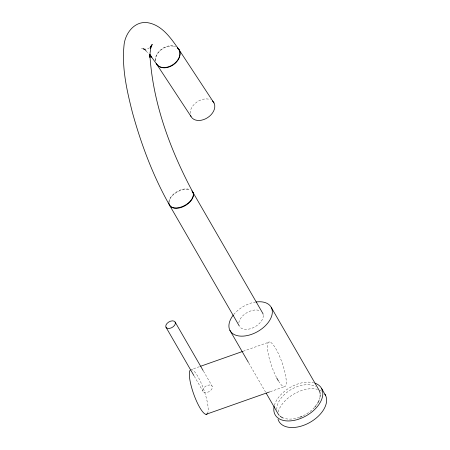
<?xml version="1.0" encoding="UTF-8"?>
<svg xmlns="http://www.w3.org/2000/svg" width="450" height="450" viewBox="0 0 450 450"><rect width="100%" height="100%" fill="white"/><g stroke="black" fill="none" stroke-linecap="round" stroke-linejoin="round"><path stroke-width="0.34" stroke-dasharray="2.25 1.69" d="M149.625 47.784L147.814 48.712L144.489 49.404L146.222 49.14L142.847 48.921L144.799 49.252L141.643 48.144L146.183 50.631L143.567 48.786L148.882 53.764M199.412 366.688L191.475 369.489A23.709 5.49 70.6 0 1 203.214 388.108A23.709 5.49 70.6 0 1 207.787 412.853M243.09 351.276L269.556 341.938M270.236 391.686L284.13 386.786M248.782 363.032L265.562 392.102M203.468 371.137L212.203 386.263A5.259 3.206 -30 0 1 206.544 392.541A5.259 3.206 -30 0 1 204.041 387.574A5.259 3.206 -30 0 1 212.203 386.263M194.259 376.2L202.989 391.326M276.525 377.55A23.709 5.49 70.6 0 1 268.459 342.315A23.709 5.49 70.6 0 1 284.344 370.052A23.709 5.49 70.6 0 1 278.803 381.532M155.407 60.429A13.354 9.473 -33.3 0 1 162.231 49.027A13.354 9.473 -33.3 0 1 175.494 46.71M155.469 61.082A13.348 9.832 -34.5 0 1 161.679 48.994A13.348 9.832 -34.5 0 1 175.337 46.496M190.187 113.355A13.354 9.473 -33.3 0 1 197.01 101.953A13.354 9.473 -33.3 0 1 210.274 99.636M168.902 202.928A13.348 7.718 -29.1 0 1 176.192 192.589A13.348 7.718 -29.1 0 1 189.596 189.686M168.936 201.757A13.354 8.145 -30 0 1 176.721 191.756A13.354 8.145 -30 0 1 189.444 189.399M263.289 315.354A13.354 8.145 -30 0 1 253.935 327.364A13.354 8.145 -30 0 1 239.923 326.993M238.832 322.824A13.354 8.145 -30 0 1 247.376 312.39A13.354 8.145 -30 0 1 260.449 310.95M320.012 397.254A23.653 14.434 -30 0 1 319.309 399.769M317.436 403.543A23.653 14.434 -30 0 1 316.294 405.214M314.511 407.391A23.653 14.434 -30 0 1 302.569 416.048M299.436 417.319A23.653 14.434 -30 0 1 283.821 418.219M276.823 409.562A23.653 14.434 -30 0 1 291.127 389.514A23.653 14.434 -30 0 1 315.776 386.798M233.713 314.544A23.653 14.434 -30 0 1 255.364 302.085M278.173 411.958A26.702 16.296 -30 0 1 317.486 389.334M319.995 390.212A26.702 16.296 -30 0 1 321.767 391.174M274.382 405.394A26.702 16.296 -30 0 1 313.695 382.77"/><path stroke-width="0.67" d="M150.581 47.796L151.11 45.945L150.058 53.083L149.929 57.454L149.873 54.619C152.781 103.016 170.196 149.822 192.898 192.285A13.348 7.718 -29.1 0 1 184.601 205.515A13.348 7.718 -29.1 0 1 169.397 204.941C153.062 175.972 141.266 144.602 132.446 112.596C126.922 90.804 121.742 68.226 123.998 45.613C124.897 33.502 134.572 20.604 147.864 22.719C162.416 25.223 171.264 38.745 179.167 49.944M150.446 48.369L152.235 44.319L150.469 47.166L151.796 45.72L150.306 47.093M200.734 366.221L242.426 351.512M206.044 414.338L269.572 391.922M149.698 54.72L151.734 57.122L150.699 55.777M150.007 54.883L156.257 63.574A13.348 9.832 -34.5 0 0 170.752 66.308A13.348 9.832 -34.5 0 0 179.955 52.442A13.348 9.832 -34.5 0 0 177.587 47.925M179.218 50.029L213.998 102.954M190.98 116.421L156.201 63.495A13.354 9.473 -33.3 0 0 173.548 64.243A13.354 9.473 -33.3 0 0 177.694 48.071M321.711 388.699L325.502 395.263M271.35 307.569L319.247 390.527A23.653 14.434 -30 0 1 320.164 393.593M192.842 192.178L262.744 313.251A13.354 8.145 -30 0 1 263.121 314.252M169.447 205.031L239.344 326.098M229.899 330.334L248.428 362.43M266.259 393.311L277.796 413.291A23.653 14.434 -30 0 0 279.242 415.361M175.179 322.132A5.259 3.206 -30 0 1 169.521 328.416A5.259 3.206 -30 0 1 167.018 323.449A5.259 3.206 -30 0 1 175.179 322.132L203.119 370.536M165.966 327.195L193.911 375.593M278.454 380.976A23.709 5.49 70.6 0 1 276.834 378.141M207.349 413.719A23.709 5.49 70.6 0 1 194.856 397.153A23.709 5.49 70.6 0 1 190.17 370.103M212.479 100.997A13.354 9.473 -33.3 0 1 207.607 117.658A13.354 9.473 -33.3 0 1 190.507 115.262M191.903 190.879A13.354 8.145 -30 0 1 184.427 206.094A13.354 8.145 -30 0 1 168.896 202.928M320.243 394.83A23.653 14.434 -30 0 1 320.113 396.636M319.056 400.41A23.653 14.434 -30 0 1 317.773 402.986M315.872 405.771A23.653 14.434 -30 0 1 314.978 406.862M301.944 416.329A23.653 14.434 -30 0 1 300.06 417.094M283.14 417.966A23.653 14.434 -30 0 1 280.187 416.244M256.05 301.984A23.653 14.434 -30 0 1 270.771 318.336A23.653 14.434 -30 0 1 239.94 336.082A23.653 14.434 -30 0 1 233.274 315.09M324.889 394.211A26.702 16.296 -30 0 1 308.998 422.916A26.702 16.296 -30 0 1 278.032 419.254M314.91 383.136A26.702 16.296 -30 0 1 306.079 415.873A26.702 16.296 -30 0 1 274.202 406.097"/></g></svg>
